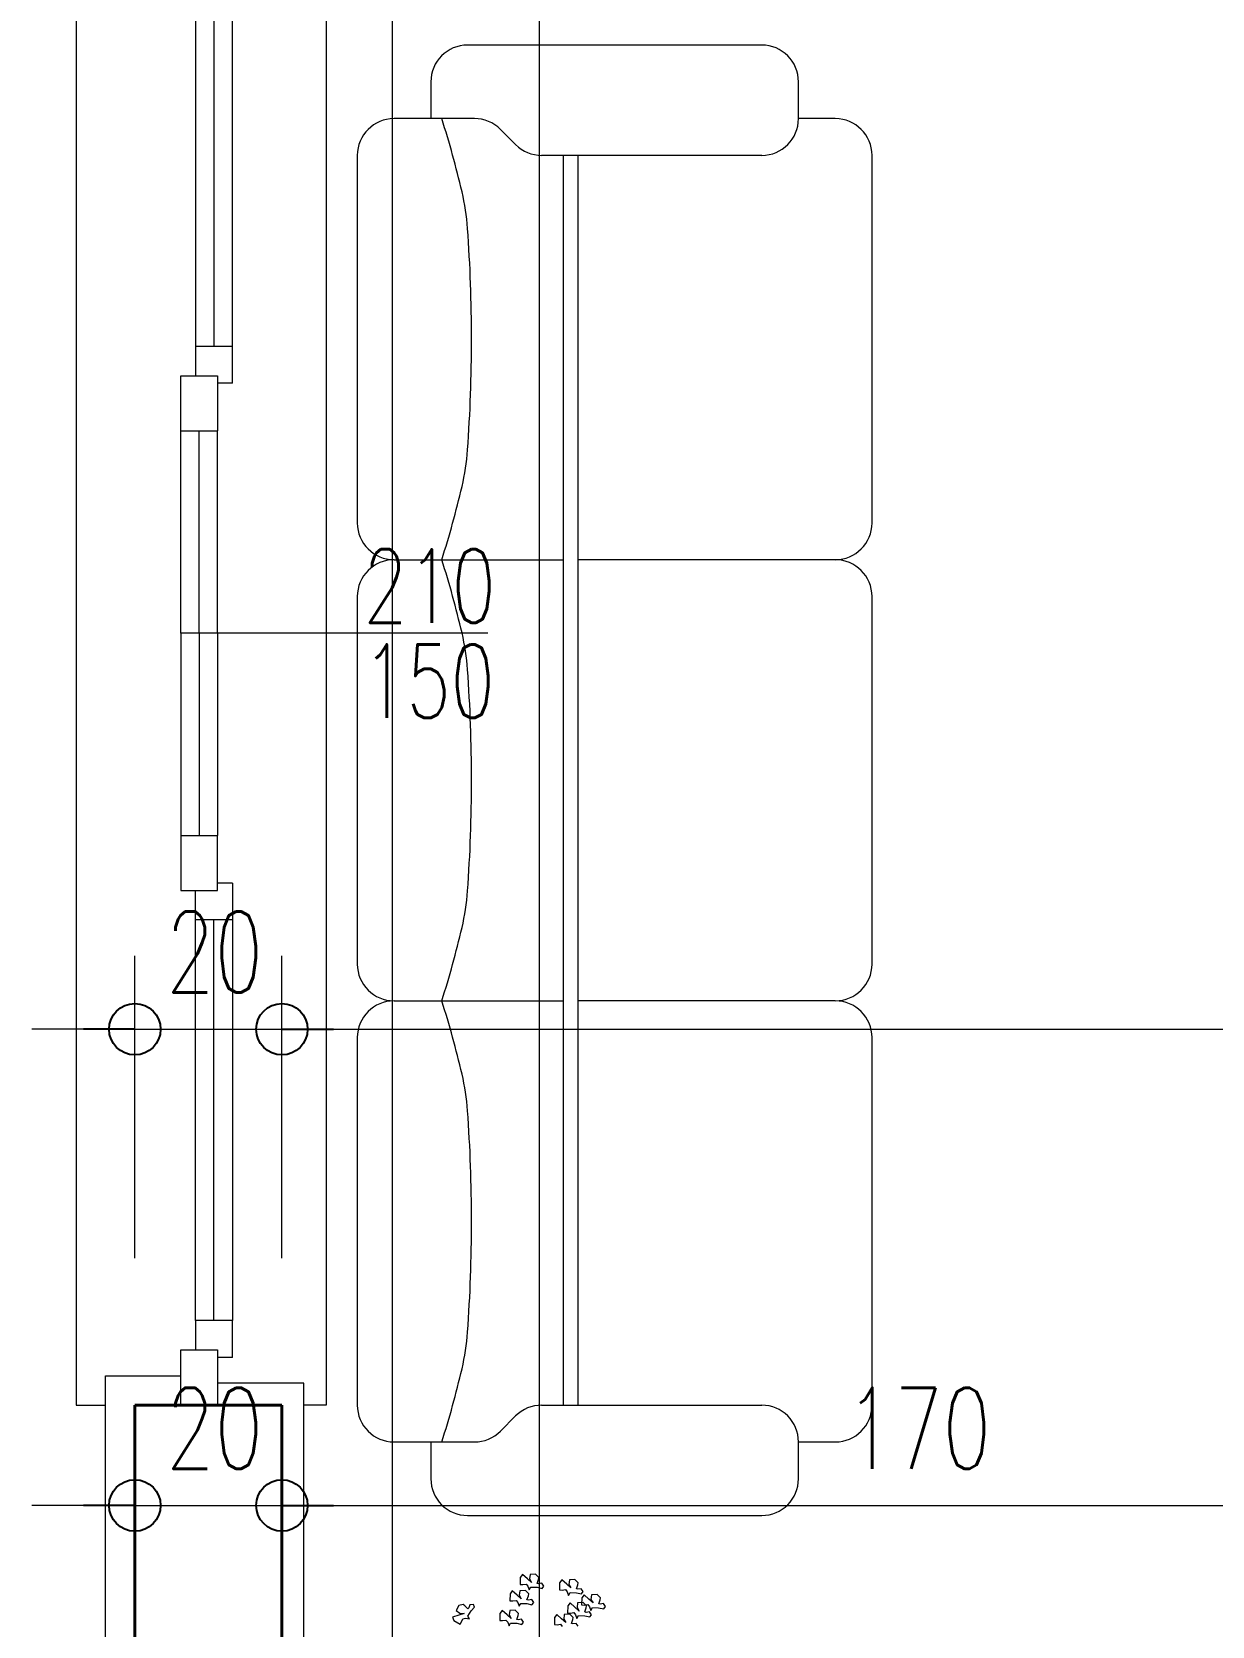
# Model space of a CAD drawing. Header units: millimetres. Extents: x 2016.56 to 2021.8, y 13721.83 to 13722.48.
# Drawn here: x 2017.1731 to 2017.2052, y 13722.06178 to 13722.10515 of the extents above; entities that cross this region are included whole.
import ezdxf

# ---------------------------------------------------------------- set-up
doc = ezdxf.new("R2010")
doc.units = ezdxf.units.MM
doc.linetypes.add('ACAD_ISO04W100', pattern=[30, 24, -3, 0, -3])
doc.layers.get('0').update_dxf_attribs({"lineweight": 20})
for name, color, linetype, lineweight in [('aks', 1, 'Continuous', 9), ('DH', 7, 'Continuous', 20), ('DUVAR', 4, 'Continuous', 40), ('PENCERE', 3, 'Continuous', 13), ('SIVA', 7, 'Continuous', 20), ('TEXT', 7, 'Continuous', 20)]:
    doc.layers.add(name, color=color, linetype=linetype, lineweight=lineweight)
doc.styles.get("Standard").update_dxf_attribs({"font": 'txt.shx', "width": 0.7, "height": 11})

msp = doc.modelspace()

# ---------------------------------------------------------------- linework, layer by layer
for p, q in [((2017.174298024885, 13722.10978914312), (2017.174298024885, 13722.06778914312)), ((2017.174298024885, 13722.10978914312), (2017.174298024885, 13722.06778914312)), ((2017.181098024885, 13722.10978914312), (2017.181098024885, 13722.06778914312)), ((2017.181098024885, 13722.10978914312), (2017.181098024885, 13722.06778914312)), ((2017.192948767006, 13722.1047873353), (2017.184948767006, 13722.1047873353)), ((2017.183948767006, 13722.1037873353), (2017.183948767006, 13722.1027873353)), ((2017.193948767006, 13722.1027873353), (2017.193948767006, 13722.1037873353)), ((2017.185134553443, 13722.1027873353), (2017.182948767006, 13722.1027873353)), ((2017.194948767006, 13722.1027873353), (2017.193948767006, 13722.1027873353)), ((2017.186255873787, 13722.10208022852), (2017.185841660224, 13722.10249444208)), ((2017.181948767006, 13722.1017873353), (2017.181948767006, 13722.0917873353)), ((2017.192948767006, 13722.1017873353), (2017.186962980568, 13722.1017873353)), ((2017.187548767006, 13722.1017873353), (2017.187548767006, 13722.0677873353)), ((2017.187948767006, 13722.1017873353), (2017.187948767006, 13722.0677873353)), ((2017.195948767006, 13722.0917873353), (2017.195948767006, 13722.1017873353)), ((2017.182948767006, 13722.0907873353), (2017.187548767006, 13722.0907873353)), ((2017.194948767006, 13722.0907873353), (2017.187948767006, 13722.0907873353)), ((2017.181948767006, 13722.0897873353), (2017.181948767006, 13722.0797873353)), ((2017.195948767006, 13722.0797873353), (2017.195948767006, 13722.0897873353)), ((2017.182948767006, 13722.0787873353), (2017.187548767006, 13722.0787873353)), ((2017.194948767006, 13722.0787873353), (2017.187948767006, 13722.0787873353)), ((2017.181948767006, 13722.0777873353), (2017.181948767006, 13722.0677873353)), ((2017.195948767006, 13722.0677873353), (2017.195948767006, 13722.0777873353)), ((2017.174298024885, 13722.06778914312), (2017.175098024885, 13722.06778914312)), ((2017.174298024885, 13722.06778914312), (2017.175098024885, 13722.06778914312)), ((2017.181098024885, 13722.06778914312), (2017.180498024885, 13722.06778914312)), ((2017.181098024885, 13722.06778914312), (2017.180498024885, 13722.06778914312)), ((2017.186962980568, 13722.0677873353), (2017.192948767006, 13722.0677873353)), ((2017.186255873787, 13722.06749444208), (2017.185841660224, 13722.06708022852)), ((2017.182948767006, 13722.0667873353), (2017.185134553443, 13722.0667873353)), ((2017.183948767006, 13722.0667873353), (2017.183948767006, 13722.0657873353)), ((2017.193948767006, 13722.0667873353), (2017.194948767006, 13722.0667873353)), ((2017.193948767006, 13722.0657873353), (2017.193948767006, 13722.0667873353)), ((2017.184948767006, 13722.0647873353), (2017.192948767006, 13722.0647873353)), ((2017.186380420924, 13722.06310348554), (2017.186376449256, 13722.06290994887)), ((2017.186376449256, 13722.06290994887), (2017.186452088959, 13722.06290574839)), ((2017.186441411366, 13722.06318395538), (2017.186380420924, 13722.06310348554)), ((2017.186574469487, 13722.0630667572), (2017.186441411366, 13722.06318395538)), ((2017.186452088959, 13722.06290574839), (2017.186543208362, 13722.06292151344)), ((2017.186543208362, 13722.06292151344), (2017.186591321416, 13722.06285992018)), ((2017.186686175297, 13722.06296353622), (2017.186574469487, 13722.0630667572)), ((2017.186647906522, 13722.06318472342), (2017.186631725451, 13722.06305937605)), ((2017.186631725451, 13722.06305937605), (2017.186686175297, 13722.06296353622)), ((2017.186796346423, 13722.06319273433), (2017.186647906522, 13722.06318472342)), ((2017.18688669992, 13722.06310349054), (2017.186796346423, 13722.06319273433)), ((2017.186840423275, 13722.0629379774), (2017.186877557012, 13722.06304927843)), ((2017.186879759679, 13722.06292711173), (2017.186840423275, 13722.0629379774)), ((2017.186877557012, 13722.06304927843), (2017.18688669992, 13722.06310349054)), ((2017.186970879082, 13722.06294287678), (2017.186879759679, 13722.06292711173)), ((2017.18702196071, 13722.06286412566), (2017.186970879082, 13722.06294287678)), ((2017.187449792224, 13722.06295544739), (2017.187445820555, 13722.06276191072)), ((2017.187510782665, 13722.06303591723), (2017.187449792224, 13722.06295544739)), ((2017.187643840786, 13722.06291871905), (2017.187510782665, 13722.06303591723)), ((2017.187755546596, 13722.06281549807), (2017.187643840786, 13722.06291871905)), ((2017.187717277821, 13722.06303668528), (2017.18770109675, 13722.0629113379)), ((2017.18770109675, 13722.0629113379), (2017.187755546596, 13722.06281549807)), ((2017.187865717722, 13722.06304469618), (2017.187717277821, 13722.06303668528)), ((2017.18795607122, 13722.06295545239), (2017.187865717722, 13722.06304469618)), ((2017.187909794574, 13722.06278993925), (2017.187946928311, 13722.06290124028)), ((2017.187946928311, 13722.06290124028), (2017.18795607122, 13722.06295545239)), ((2017.18610408781, 13722.06265977668), (2017.186100116142, 13722.06246624001)), ((2017.186100116142, 13722.06246624001), (2017.186175755844, 13722.06246203953)), ((2017.186165078251, 13722.06274024651), (2017.18610408781, 13722.06265977668)), ((2017.186298136373, 13722.06262304834), (2017.186165078251, 13722.06274024651)), ((2017.186175755844, 13722.06246203953), (2017.186266875247, 13722.06247780458)), ((2017.186266875247, 13722.06247780458), (2017.186314988302, 13722.06241621132)), ((2017.186409842183, 13722.06251982736), (2017.186298136373, 13722.06262304834)), ((2017.186371573408, 13722.06274101456), (2017.186355392336, 13722.06261566719)), ((2017.186355392336, 13722.06261566719), (2017.186409842183, 13722.06251982736)), ((2017.186520013308, 13722.06274902547), (2017.186371573408, 13722.06274101456)), ((2017.186610366806, 13722.06265978168), (2017.186520013308, 13722.06274902547)), ((2017.18656409016, 13722.06249426854), (2017.186601223897, 13722.06260556957)), ((2017.186603426565, 13722.06248340287), (2017.18656409016, 13722.06249426854)), ((2017.186591321416, 13722.06285992018), (2017.186627387523, 13722.06276089968)), ((2017.186601223897, 13722.06260556957), (2017.186610366806, 13722.06265978168)), ((2017.186694545968, 13722.06249916792), (2017.186603426565, 13722.06248340287)), ((2017.186627387523, 13722.06276089968), (2017.186669994225, 13722.06283818885)), ((2017.186669994225, 13722.06283818885), (2017.18684012155, 13722.0628326647)), ((2017.186745627595, 13722.0624204168), (2017.186694545968, 13722.06249916792)), ((2017.18684012155, 13722.0628326647), (2017.186976385435, 13722.06280399436)), ((2017.186976385435, 13722.06280399436), (2017.18702196071, 13722.06286412566)), ((2017.187445820555, 13722.06276191072), (2017.187521460258, 13722.06275771024)), ((2017.187521460258, 13722.06275771024), (2017.187612579661, 13722.06277347529)), ((2017.187612579661, 13722.06277347529), (2017.187660692715, 13722.06271188203)), ((2017.187660692715, 13722.06271188203), (2017.187696758823, 13722.06261286153)), ((2017.187696758823, 13722.06261286153), (2017.187739365525, 13722.0626901507)), ((2017.187739365525, 13722.0626901507), (2017.187909492849, 13722.06268462655)), ((2017.187909492849, 13722.06268462655), (2017.188045756734, 13722.06265595621)), ((2017.187949130978, 13722.06277907358), (2017.187909794574, 13722.06278993925)), ((2017.188040250382, 13722.06279483863), (2017.187949130978, 13722.06277907358)), ((2017.188091332009, 13722.06271608751), (2017.188040250382, 13722.06279483863)), ((2017.188045756734, 13722.06265595621), (2017.188091332009, 13722.06271608751)), ((2017.188053561152, 13722.06254905226), (2017.188049589483, 13722.06235551558)), ((2017.188114551593, 13722.06262952209), (2017.188053561152, 13722.06254905226)), ((2017.188247609715, 13722.06251232392), (2017.188114551593, 13722.06262952209)), ((2017.188359315524, 13722.06240910293), (2017.188247609715, 13722.06251232392)), ((2017.188321046749, 13722.06263029014), (2017.188304865678, 13722.06250494277)), ((2017.188304865678, 13722.06250494277), (2017.188359315524, 13722.06240910293)), ((2017.18846948665, 13722.06263830105), (2017.188321046749, 13722.06263029014)), ((2017.188559840148, 13722.06254905726), (2017.18846948665, 13722.06263830105)), ((2017.188513563502, 13722.06238354411), (2017.188550697239, 13722.06249484515)), ((2017.188550697239, 13722.06249484515), (2017.188559840148, 13722.06254905726)), ((2017.184706351022, 13722.06207937979), (2017.184538325364, 13722.06202274716)), ((2017.184538325364, 13722.06202274716), (2017.184577519063, 13722.06192969297)), ((2017.184708190093, 13722.06233451942), (2017.184640907792, 13722.06220196124)), ((2017.184640907792, 13722.06220196124), (2017.184741371265, 13722.06212527433)), ((2017.18485159592, 13722.06212450937), (2017.184706351022, 13722.06207937979)), ((2017.184830654232, 13722.06236814595), (2017.184708190093, 13722.06233451942)), ((2017.184741371265, 13722.06212527433), (2017.18485159592, 13722.06212450937)), ((2017.184873031841, 13722.0623331219), (2017.184830654232, 13722.06236814595)), ((2017.184950854496, 13722.06224531262), (2017.184873031841, 13722.0623331219)), ((2017.184979932644, 13722.06227394611), (2017.184950854496, 13722.06224531262)), ((2017.184952059393, 13722.06204782246), (2017.185041907103, 13722.06219239497)), ((2017.184997690422, 13722.06197227939), (2017.184952059393, 13722.06204782246)), ((2017.18501183941, 13722.06236074036), (2017.184979932644, 13722.06227394611)), ((2017.185105580693, 13722.06236560279), (2017.18501183941, 13722.06236074036)), ((2017.185041907103, 13722.06219239497), (2017.185134868292, 13722.06229606779)), ((2017.185134868292, 13722.06229606779), (2017.185105580693, 13722.06236560279)), ((2017.185828133234, 13722.06212400026), (2017.185824161566, 13722.06193046359)), ((2017.185889123675, 13722.06220447009), (2017.185828133234, 13722.06212400026)), ((2017.186022181797, 13722.06208727192), (2017.185889123675, 13722.06220447009)), ((2017.186133887607, 13722.06198405094), (2017.186022181797, 13722.06208727192)), ((2017.186095618832, 13722.06220523814), (2017.18607943776, 13722.06207989077)), ((2017.18607943776, 13722.06207989077), (2017.186133887607, 13722.06198405094)), ((2017.186244058732, 13722.06221324905), (2017.186095618832, 13722.06220523814)), ((2017.18633441223, 13722.06212400526), (2017.186244058732, 13722.06221324905)), ((2017.186288135584, 13722.06195849211), (2017.186325269322, 13722.06206979315)), ((2017.186314988302, 13722.06241621132), (2017.186351054409, 13722.06231719082)), ((2017.186325269322, 13722.06206979315), (2017.18633441223, 13722.06212400526)), ((2017.186351054409, 13722.06231719082), (2017.186393661111, 13722.06239447998)), ((2017.186393661111, 13722.06239447998), (2017.186563788436, 13722.06238895584)), ((2017.186563788436, 13722.06238895584), (2017.18670005232, 13722.0623602855)), ((2017.18670005232, 13722.0623602855), (2017.186745627595, 13722.0624204168)), ((2017.187372616107, 13722.06209334009), (2017.187311625666, 13722.06201287025)), ((2017.187505674229, 13722.06197614191), (2017.187372616107, 13722.06209334009)), ((2017.187579111264, 13722.06209410813), (2017.187562930192, 13722.06196876076)), ((2017.187727551164, 13722.06210211904), (2017.187579111264, 13722.06209410813)), ((2017.187673887023, 13722.06232719783), (2017.187669915355, 13722.06213366115)), ((2017.187669915355, 13722.06213366115), (2017.187745555057, 13722.06212946067)), ((2017.187734877464, 13722.06240766766), (2017.187673887023, 13722.06232719783)), ((2017.187817904662, 13722.06201287525), (2017.187727551164, 13722.06210211904)), ((2017.187867935586, 13722.06229046949), (2017.187734877464, 13722.06240766766)), ((2017.187745555057, 13722.06212946067), (2017.18783667446, 13722.06214522573)), ((2017.18783667446, 13722.06214522573), (2017.187884787515, 13722.06208363247)), ((2017.187979641396, 13722.0621872485), (2017.187867935586, 13722.06229046949)), ((2017.187884787515, 13722.06208363247), (2017.187920853622, 13722.06198461197)), ((2017.187920853622, 13722.06198461197), (2017.187963460324, 13722.06206190113)), ((2017.187941372621, 13722.06240843571), (2017.187925191549, 13722.06228308834)), ((2017.187925191549, 13722.06228308834), (2017.187979641396, 13722.0621872485)), ((2017.188089812521, 13722.06241644662), (2017.187941372621, 13722.06240843571)), ((2017.187963460324, 13722.06206190113), (2017.188133587649, 13722.06205637699)), ((2017.188049589483, 13722.06235551558), (2017.188125229186, 13722.0623513151)), ((2017.188180166019, 13722.06232720283), (2017.188089812521, 13722.06241644662)), ((2017.188125229186, 13722.0623513151), (2017.188216348589, 13722.06236708016)), ((2017.188133587649, 13722.06205637699), (2017.188269851534, 13722.06202770664)), ((2017.188133889374, 13722.06216168968), (2017.188171023111, 13722.06227299072)), ((2017.188173225778, 13722.06215082401), (2017.188133889374, 13722.06216168968)), ((2017.188171023111, 13722.06227299072), (2017.188180166019, 13722.06232720283)), ((2017.188264345181, 13722.06216658906), (2017.188173225778, 13722.06215082401)), ((2017.188216348589, 13722.06236708016), (2017.188264461643, 13722.0623054869)), ((2017.188315426808, 13722.06208783795), (2017.188264345181, 13722.06216658906)), ((2017.188264461643, 13722.0623054869), (2017.188300527751, 13722.0622064664)), ((2017.188269851534, 13722.06202770664), (2017.188315426808, 13722.06208783795)), ((2017.188300527751, 13722.0622064664), (2017.188343134453, 13722.06228375556)), ((2017.188343134453, 13722.06228375556), (2017.188513261777, 13722.06227823142)), ((2017.188513261777, 13722.06227823142), (2017.188649525662, 13722.06224956107)), ((2017.188552899907, 13722.06237267844), (2017.188513563502, 13722.06238354411)), ((2017.18864401931, 13722.0623884435), (2017.188552899907, 13722.06237267844)), ((2017.188695100937, 13722.06230969238), (2017.18864401931, 13722.0623884435)), ((2017.188649525662, 13722.06224956107), (2017.188695100937, 13722.06230969238)), ((2017.184577519063, 13722.06192969297), (2017.184743140905, 13722.06182948507)), ((2017.184743140905, 13722.06182948507), (2017.184784598479, 13722.06189289074)), ((2017.184784598479, 13722.06189289074), (2017.184816505244, 13722.06197968498)), ((2017.184816505244, 13722.06197968498), (2017.184893903097, 13722.06199055548)), ((2017.184893903097, 13722.06199055548), (2017.184997690422, 13722.06197227939)), ((2017.185824161566, 13722.06193046359), (2017.185899801268, 13722.06192626311)), ((2017.185899801268, 13722.06192626311), (2017.185990920671, 13722.06194202816)), ((2017.185990920671, 13722.06194202816), (2017.186039033726, 13722.0618804349)), ((2017.186039033726, 13722.0618804349), (2017.186075099833, 13722.0617814144)), ((2017.186075099833, 13722.0617814144), (2017.186117706535, 13722.06185870356)), ((2017.186117706535, 13722.06185870356), (2017.18628783386, 13722.06185317942)), ((2017.18628783386, 13722.06185317942), (2017.186424097745, 13722.06182450908)), ((2017.186327471989, 13722.06194762645), (2017.186288135584, 13722.06195849211)), ((2017.186418591392, 13722.0619633915), (2017.186327471989, 13722.06194762645)), ((2017.186469673019, 13722.06188464038), (2017.186418591392, 13722.0619633915)), ((2017.186424097745, 13722.06182450908), (2017.186469673019, 13722.06188464038)), ((2017.187311625666, 13722.06201287025), (2017.187307653998, 13722.06181933358)), ((2017.187307653998, 13722.06181933358), (2017.1873832937, 13722.0618151331)), ((2017.1873832937, 13722.0618151331), (2017.187474413103, 13722.06183089815)), ((2017.187474413103, 13722.06183089815), (2017.187522526158, 13722.06176930489)), ((2017.187617380039, 13722.06187292093), (2017.187505674229, 13722.06197614191)), ((2017.187562930192, 13722.06196876076), (2017.187617380039, 13722.06187292093)), ((2017.187771628017, 13722.06184736211), (2017.187808761754, 13722.06195866314)), ((2017.187810964421, 13722.06183649644), (2017.187771628017, 13722.06184736211)), ((2017.187808761754, 13722.06195866314), (2017.187817904662, 13722.06201287525)), ((2017.187902083824, 13722.06185226149), (2017.187810964421, 13722.06183649644)), ((2017.187953165452, 13722.06177351037), (2017.187902083824, 13722.06185226149))]:
    msp.add_line(p, q)
at = {"color": 0, "lineweight": -2}
for p, q in [((2017.175898024885, 13722.0780148987), (2017.174498024885, 13722.0780148987)), ((2017.179898024885, 13722.0780148987), (2017.181298024885, 13722.0780148987)), ((2017.179898024885, 13722.0780148987), (2017.181298024885, 13722.0780148987)), ((2017.175898024885, 13722.0650597421), (2017.174498024885, 13722.0650597421)), ((2017.179898024885, 13722.0650597421), (2017.181298024885, 13722.0650597421)), ((2017.179898024885, 13722.0650597421), (2017.181298024885, 13722.0650597421))]:
    msp.add_line(p, q, dxfattribs=at)
for centre in [(2017.175898024885, 13722.0780148987), (2017.179898024885, 13722.0780148987), (2017.179898024885, 13722.0780148987), (2017.175898024885, 13722.0650597421), (2017.179898024885, 13722.0650597421), (2017.179898024885, 13722.0650597421)]:
    msp.add_circle(centre, 0.0007, dxfattribs=at)
for centre, radius, start, end in [((2017.184948767006, 13722.1037873353), 0.001, 90, 180), ((2017.192948767006, 13722.1037873353), 0.001, 0, 90), ((2017.182948767006, 13722.1017873353), 0.001, 90, 180), ((2017.15893298251, 13722.09471744952), 0.02656850674844015, 13.22434211047108, 17.68230195724404), ((2017.185134553443, 13722.1017873353), 0.001, 45.00000009211871, 90), ((2017.192948767006, 13722.1027873353), 0.001, 270, 0), ((2017.194948767006, 13722.1017873353), 0.001, 0, 90), ((2017.186962980568, 13722.1027873353), 0.001, 225.0000000921187, 270), ((2017.178632717484, 13722.09934681131), 0.006332139765410384, 4.085410423546607, 13.22434211047108), ((2017.142798238067, 13722.0967873353), 0.04225790812895719, 0, 4.085410423546607), ((2017.142798238067, 13722.0967873353), 0.04225790812896448, 355.9145895764534, 0), ((2017.178632717484, 13722.0942278593), 0.006332139765411811, 346.7756578895289, 355.9145895764534), ((2017.15893298251, 13722.09885722109), 0.02656850674841561, 342.3176980427559, 346.7756578895289), ((2017.182948767006, 13722.0917873353), 0.001, 180, 270), ((2017.194948767006, 13722.0917873353), 0.001, 270, 0), ((2017.182948767006, 13722.0897873353), 0.001, 90, 180), ((2017.15893298251, 13722.08271744952), 0.02656850674844015, 13.22434211047108, 17.68230195724404), ((2017.194948767006, 13722.0897873353), 0.001, 0, 90), ((2017.178632717484, 13722.08734681131), 0.006332139765410384, 4.085410423546607, 13.22434211047108), ((2017.142798238067, 13722.0847873353), 0.04225790812895719, 0, 4.085410423546607), ((2017.142798238067, 13722.0847873353), 0.04225790812896448, 355.9145895764534, 0), ((2017.178632717484, 13722.0822278593), 0.006332139765411811, 346.7756578895289, 355.9145895764534), ((2017.15893298251, 13722.08685722109), 0.02656850674841561, 342.3176980427559, 346.7756578895289), ((2017.182948767006, 13722.0797873353), 0.001, 180, 270), ((2017.194948767006, 13722.0797873353), 0.001, 270, 0), ((2017.182948767006, 13722.0777873353), 0.001, 90, 180), ((2017.15893298251, 13722.07071744951), 0.02656850674844015, 13.22434211047108, 17.68230195724404), ((2017.194948767006, 13722.0777873353), 0.001, 0, 90), ((2017.178632717484, 13722.07534681131), 0.006332139765410384, 4.085410423546607, 13.22434211047108), ((2017.142798238067, 13722.0727873353), 0.04225790812895719, 0, 4.085410423546607), ((2017.142798238067, 13722.0727873353), 0.04225790812896448, 355.9145895764534, 0), ((2017.178632717484, 13722.0702278593), 0.006332139765411811, 346.7756578895289, 355.9145895764534), ((2017.15893298251, 13722.07485722109), 0.02656850674841561, 342.3176980427559, 346.7756578895289), ((2017.182948767006, 13722.0677873353), 0.001, 180, 270), ((2017.186962980568, 13722.0667873353), 0.001, 90, 134.9999999078813), ((2017.192948767006, 13722.0667873353), 0.001, 0, 90), ((2017.194948767006, 13722.0677873353), 0.001, 270, 0), ((2017.185134553443, 13722.0677873353), 0.001, 270, 314.9999999078813), ((2017.184948767006, 13722.0657873353), 0.001, 180, 270), ((2017.192948767006, 13722.0657873353), 0.001, 270, 0)]:
    msp.add_arc(centre, radius, start, end)
at = {"layer": 'aks', "linetype": 'ACAD_ISO04W100', "ltscale": 2}
for p, q in [((2017.182898024885, 13722.40645173834), (2017.182898024885, 13721.95238660583)), ((2017.182898024885, 13722.40645173834), (2017.182898024885, 13721.95238660583)), ((2017.186898024885, 13722.40645173834), (2017.186898024885, 13721.95238660583)), ((2017.186898024885, 13722.40645173834), (2017.186898024885, 13721.95238660583))]:
    msp.add_line(p, q, dxfattribs=at)
at = {"layer": 'DH', "lineweight": 20}
for p, q in [((2017.175898024885, 13722.07178914312), (2017.175898024885, 13722.0800148987)), ((2017.179898024885, 13722.07178914312), (2017.179898024885, 13722.0800148987)), ((2017.179898024885, 13722.07178914312), (2017.179898024885, 13722.0800148987)), ((2017.175898024885, 13722.06193831822), (2017.175898024885, 13722.0670597421)), ((2017.179898024885, 13722.06193831822), (2017.179898024885, 13722.0670597421)), ((2017.179898024885, 13722.06193831822), (2017.179898024885, 13722.0670597421))]:
    msp.add_line(p, q, dxfattribs=at)
at = {"layer": 'DH'}
for p, q in [((2017.174498024885, 13722.0780148987), (2017.173098024885, 13722.0780148987)), ((2017.175898024885, 13722.0780148987), (2017.179898024885, 13722.0780148987)), ((2017.181298024885, 13722.0780148987), (2017.265498024885, 13722.0780148987)), ((2017.181298024885, 13722.0780148987), (2017.182698024885, 13722.0780148987)), ((2017.174498024885, 13722.0650597421), (2017.173098024885, 13722.0650597421)), ((2017.175898024885, 13722.0650597421), (2017.179898024885, 13722.0650597421)), ((2017.181298024885, 13722.0650597421), (2017.212498024885, 13722.0650597421)), ((2017.181298024885, 13722.0650597421), (2017.182698024885, 13722.0650597421))]:
    msp.add_line(p, q, dxfattribs=at)
at = {"layer": 'DUVAR'}
for p, q in [((2017.175898024885, 13722.06778914312), (2017.175898024885, 13722.06178914312)), ((2017.179898024885, 13722.06778914312), (2017.175898024885, 13722.06778914312)), ((2017.175898024885, 13722.06778914312), (2017.175898024885, 13722.06178914312)), ((2017.179898024885, 13722.06778914312), (2017.175898024885, 13722.06778914312)), ((2017.179898024885, 13722.06778914312), (2017.179898024885, 13722.04478914312)), ((2017.179898024885, 13722.06778914312), (2017.179898024885, 13722.04478914312)), ((2017.175898024885, 13722.06178914312), (2017.175898024885, 13722.03978914312)), ((2017.175898024885, 13722.06178914312), (2017.175898024885, 13722.03978914312))]:
    msp.add_line(p, q, dxfattribs=at)
at = {"layer": 'PENCERE'}
for p, q in [((2017.177550437291, 13722.10748914312), (2017.177550437291, 13722.09658914312)), ((2017.177550437291, 13722.10748914312), (2017.177550437291, 13722.09658914312)), ((2017.178050437291, 13722.10748914312), (2017.178050437291, 13722.09658914312)), ((2017.178050437291, 13722.10748914312), (2017.178050437291, 13722.09658914312)), ((2017.178550437291, 13722.09658914312), (2017.178550437291, 13722.10748914312)), ((2017.178550437291, 13722.09658914312), (2017.178550437291, 13722.10748914312)), ((2017.178550437291, 13722.09658914312), (2017.177550437291, 13722.09658914312)), ((2017.177550437291, 13722.09658914312), (2017.177550437291, 13722.09578914312)), ((2017.178550437291, 13722.09658914312), (2017.177550437291, 13722.09658914312)), ((2017.177550437291, 13722.09658914312), (2017.177550437291, 13722.09578914312)), ((2017.178550437291, 13722.09558914312), (2017.178550437291, 13722.09658914312)), ((2017.178550437291, 13722.09558914312), (2017.178550437291, 13722.09658914312)), ((2017.177150437291, 13722.09428914312), (2017.177150437291, 13722.09578914312)), ((2017.177150437291, 13722.09578914312), (2017.178150437291, 13722.09578914312)), ((2017.177150437291, 13722.09428914312), (2017.177150437291, 13722.09578914312)), ((2017.177150437291, 13722.09578914312), (2017.178150437291, 13722.09578914312)), ((2017.178150437291, 13722.09578914312), (2017.178150437291, 13722.09428914312)), ((2017.178150437291, 13722.09578914312), (2017.178150437291, 13722.09428914312)), ((2017.178550437291, 13722.09558914312), (2017.178150437291, 13722.09558914312)), ((2017.178550437291, 13722.09558914312), (2017.178150437291, 13722.09558914312)), ((2017.177150437291, 13722.08878914312), (2017.177150437291, 13722.09428914312)), ((2017.177150437291, 13722.09428914312), (2017.178150437291, 13722.09428914312)), ((2017.177150437291, 13722.08878914312), (2017.177150437291, 13722.09428914312)), ((2017.177150437291, 13722.09428914312), (2017.178150437291, 13722.09428914312)), ((2017.177650437291, 13722.08878914312), (2017.177650437291, 13722.09428914312)), ((2017.177650437291, 13722.08878914312), (2017.177650437291, 13722.09428914312)), ((2017.178150437291, 13722.08878914312), (2017.178150437291, 13722.09428914312)), ((2017.178150437291, 13722.08878914312), (2017.178150437291, 13722.09428914312)), ((2017.177150437291, 13722.08878914312), (2017.177150437291, 13722.08328914312)), ((2017.177150437291, 13722.08878914312), (2017.177150437291, 13722.08328914312)), ((2017.177650437291, 13722.08878914312), (2017.177650437291, 13722.08328914312)), ((2017.177650437291, 13722.08878914312), (2017.177650437291, 13722.08328914312)), ((2017.178150437291, 13722.08878914312), (2017.178150437291, 13722.08328914312)), ((2017.178150437291, 13722.08878914312), (2017.178150437291, 13722.08328914312)), ((2017.177150437291, 13722.08328914312), (2017.178150437291, 13722.08328914312)), ((2017.177150437291, 13722.08328914312), (2017.177150437291, 13722.08178914312)), ((2017.177150437291, 13722.08328914312), (2017.178150437291, 13722.08328914312)), ((2017.177150437291, 13722.08328914312), (2017.177150437291, 13722.08178914312)), ((2017.178150437291, 13722.08178914312), (2017.178150437291, 13722.08328914312)), ((2017.178150437291, 13722.08178914312), (2017.178150437291, 13722.08328914312)), ((2017.178550437291, 13722.08198914312), (2017.178150437291, 13722.08198914312)), ((2017.178550437291, 13722.08198914312), (2017.178150437291, 13722.08198914312)), ((2017.178550437291, 13722.08198914312), (2017.178550437291, 13722.08098914312)), ((2017.178550437291, 13722.08198914312), (2017.178550437291, 13722.08098914312)), ((2017.177150437291, 13722.08178914312), (2017.178150437291, 13722.08178914312)), ((2017.177150437291, 13722.08178914312), (2017.178150437291, 13722.08178914312)), ((2017.177550437291, 13722.08098914312), (2017.177550437291, 13722.08178914312)), ((2017.177550437291, 13722.08098914312), (2017.177550437291, 13722.08178914312)), ((2017.178550437291, 13722.08098914312), (2017.177550437291, 13722.08098914312)), ((2017.177550437291, 13722.07008914312), (2017.177550437291, 13722.08098914312)), ((2017.178550437291, 13722.08098914312), (2017.177550437291, 13722.08098914312)), ((2017.177550437291, 13722.07008914312), (2017.177550437291, 13722.08098914312)), ((2017.178050437291, 13722.07008914312), (2017.178050437291, 13722.08098914312)), ((2017.178050437291, 13722.07008914312), (2017.178050437291, 13722.08098914312)), ((2017.178550437291, 13722.08098914312), (2017.178550437291, 13722.07008914312)), ((2017.178550437291, 13722.08098914312), (2017.178550437291, 13722.07008914312)), ((2017.178550437291, 13722.07008914312), (2017.177550437291, 13722.07008914312)), ((2017.177550437291, 13722.07008914312), (2017.177550437291, 13722.06928914312)), ((2017.178550437291, 13722.07008914312), (2017.177550437291, 13722.07008914312)), ((2017.177550437291, 13722.07008914312), (2017.177550437291, 13722.06928914312)), ((2017.178550437291, 13722.06908914312), (2017.178550437291, 13722.07008914312)), ((2017.178550437291, 13722.06908914312), (2017.178550437291, 13722.07008914312)), ((2017.177150437291, 13722.06928914312), (2017.178150437291, 13722.06928914312)), ((2017.177150437291, 13722.06778914312), (2017.177150437291, 13722.06928914312)), ((2017.177150437291, 13722.06928914312), (2017.178150437291, 13722.06928914312)), ((2017.177150437291, 13722.06778914312), (2017.177150437291, 13722.06928914312)), ((2017.178150437291, 13722.06928914312), (2017.178150437291, 13722.06778914312)), ((2017.178150437291, 13722.06928914312), (2017.178150437291, 13722.06778914312)), ((2017.178550437291, 13722.06908914312), (2017.178150437291, 13722.06908914312)), ((2017.178550437291, 13722.06908914312), (2017.178150437291, 13722.06908914312))]:
    msp.add_line(p, q, dxfattribs=at)
at = {"layer": 'SIVA'}
for p, q in [((2017.175098024885, 13722.03898914312), (2017.175098024885, 13722.06858914312)), ((2017.175098024885, 13722.06858914312), (2017.177150437291, 13722.06858914312)), ((2017.180498024885, 13722.06838914312), (2017.178150437291, 13722.06838914312)), ((2017.180498024885, 13722.04538914312), (2017.180498024885, 13722.06838914312))]:
    msp.add_line(p, q, dxfattribs=at)
at = {"layer": 'TEXT'}
msp.add_line((2017.185498768468, 13722.08878914312), (2017.177150437291, 13722.08878914312), dxfattribs=at)

# ---------------------------------------------------------------- texts
at = {"layer": 'DH', "width": 0.7}
for s, p in [('20', (2017.176743024885, 13722.0790148987)), ('20', (2017.176743024885, 13722.0660597421)), ('170', (2017.195229691551, 13722.0660597421))]:
    msp.add_text(s, height=0.0022, dxfattribs=at).set_placement(p)
at = {"layer": 'TEXT', "width": 0.7}
for s, p in [('210', (2017.182112565575, 13722.08907261812)), ('150', (2017.182089034396, 13722.0864820928))]:
    msp.add_text(s, height=0.002, dxfattribs=at).set_placement(p)

doc.saveas('drawing.dxf')
